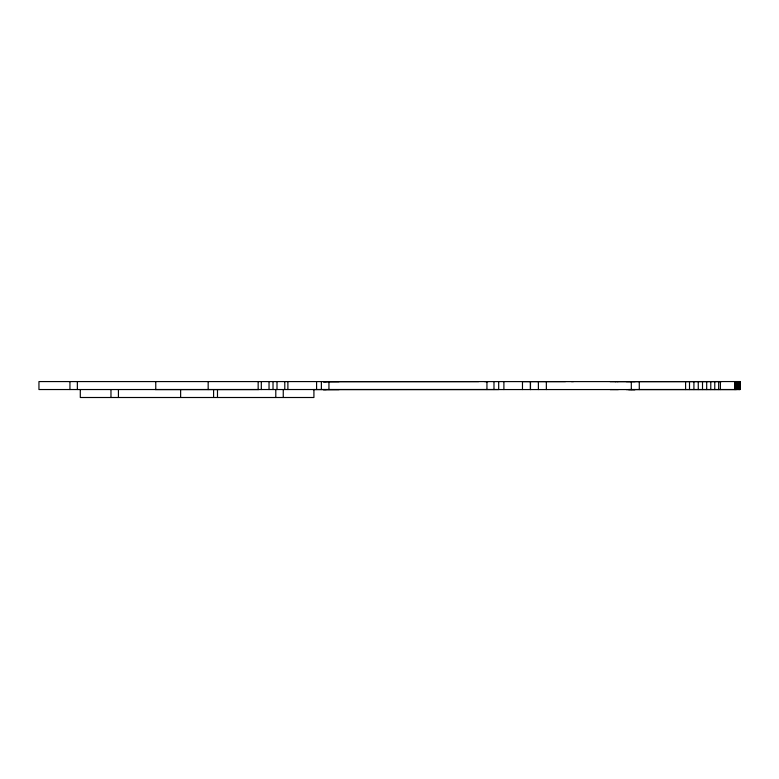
<?xml version="1.0" encoding="UTF-8"?>
<svg xmlns="http://www.w3.org/2000/svg" width="779" height="779" viewBox="0 0 779 779"><rect width="100%" height="100%" fill="white"/><g stroke="black" fill="none" stroke-linecap="round" stroke-linejoin="round"><path stroke-width="1.17" d="M503.896 389.568L503.896 381.603M522.475 389.568L522.475 381.603L721.607 381.603M323.285 389.646L339.05 389.617M610.113 381.632L740.05 381.554L740.05 389.539L628.789 389.539M339.04 381.652L323.285 381.681L478.696 381.603M565.505 381.603L38.95 381.574L38.95 389.539L498.687 389.519L498.687 381.574M571.406 381.603L573.461 381.603M615.147 381.603L616.062 381.603M617.396 381.603L618.059 381.603M484.596 381.603L488.248 381.603M155.41 389.558L258.628 389.558M313.148 389.558L736.408 389.558M326.245 381.622L323.412 381.613M610.113 389.568L618.36 389.588M326.255 389.578L323.412 389.578M635.109 381.632L626.326 381.613M628.341 389.568L635.109 389.597L626.326 389.588M739.953 381.554L739.953 389.539M739.787 381.554L739.787 389.539M739.563 381.554L739.563 389.539M739.271 381.554L739.271 389.539M738.911 381.554L738.911 389.539M738.492 381.554L738.492 389.539M738.005 381.554L738.005 389.539M737.45 381.554L737.45 389.539M736.837 381.554L736.837 389.539M736.165 381.554L736.165 389.539M735.425 381.554L735.425 389.539M734.626 381.554L734.626 389.539M720.4 381.554L720.4 389.539M718.676 381.554L718.676 389.539M714.771 381.554L714.771 389.539M710.779 381.554L710.779 389.539M706.689 381.554L706.689 389.539M702.512 381.554L702.512 389.539M698.257 381.554L698.257 389.539M693.914 381.554L693.914 389.539M689.503 381.554L689.503 389.539M685.598 381.554L685.598 389.539M639.277 381.603L639.277 389.568M631.311 381.603L631.311 389.568M546.352 381.603L546.352 389.568M538.386 381.603L538.386 389.568M493.983 381.574L493.983 389.519M486.943 381.574L486.943 389.519M328.942 381.574L328.942 389.519M321.376 381.574L321.376 389.519M316.586 381.574L316.586 389.519M313.918 389.539L313.918 397.504L80.295 397.504L80.295 389.539M287.889 381.583L287.889 389.549M284.783 381.583L284.783 389.549M283.254 389.539L283.254 397.504M277.003 381.583L277.003 389.549M275.795 389.539L275.795 397.504M273.02 381.583L273.02 389.549M269.037 381.583L269.037 389.549M261.306 381.583L261.306 389.549M258.161 381.583L258.161 389.549M217.487 389.539L217.487 397.504M213.592 389.539L213.592 397.504M208.168 381.593L208.168 389.558M180.631 389.539L180.631 397.504M155.761 381.574L155.761 389.539M118.427 389.539L118.427 397.504M110.969 389.539L110.969 397.504M77.355 381.574L77.355 389.539M69.944 381.574L69.944 389.539M530.45 381.603L530.45 389.568L530.45 381.603"/></g></svg>
